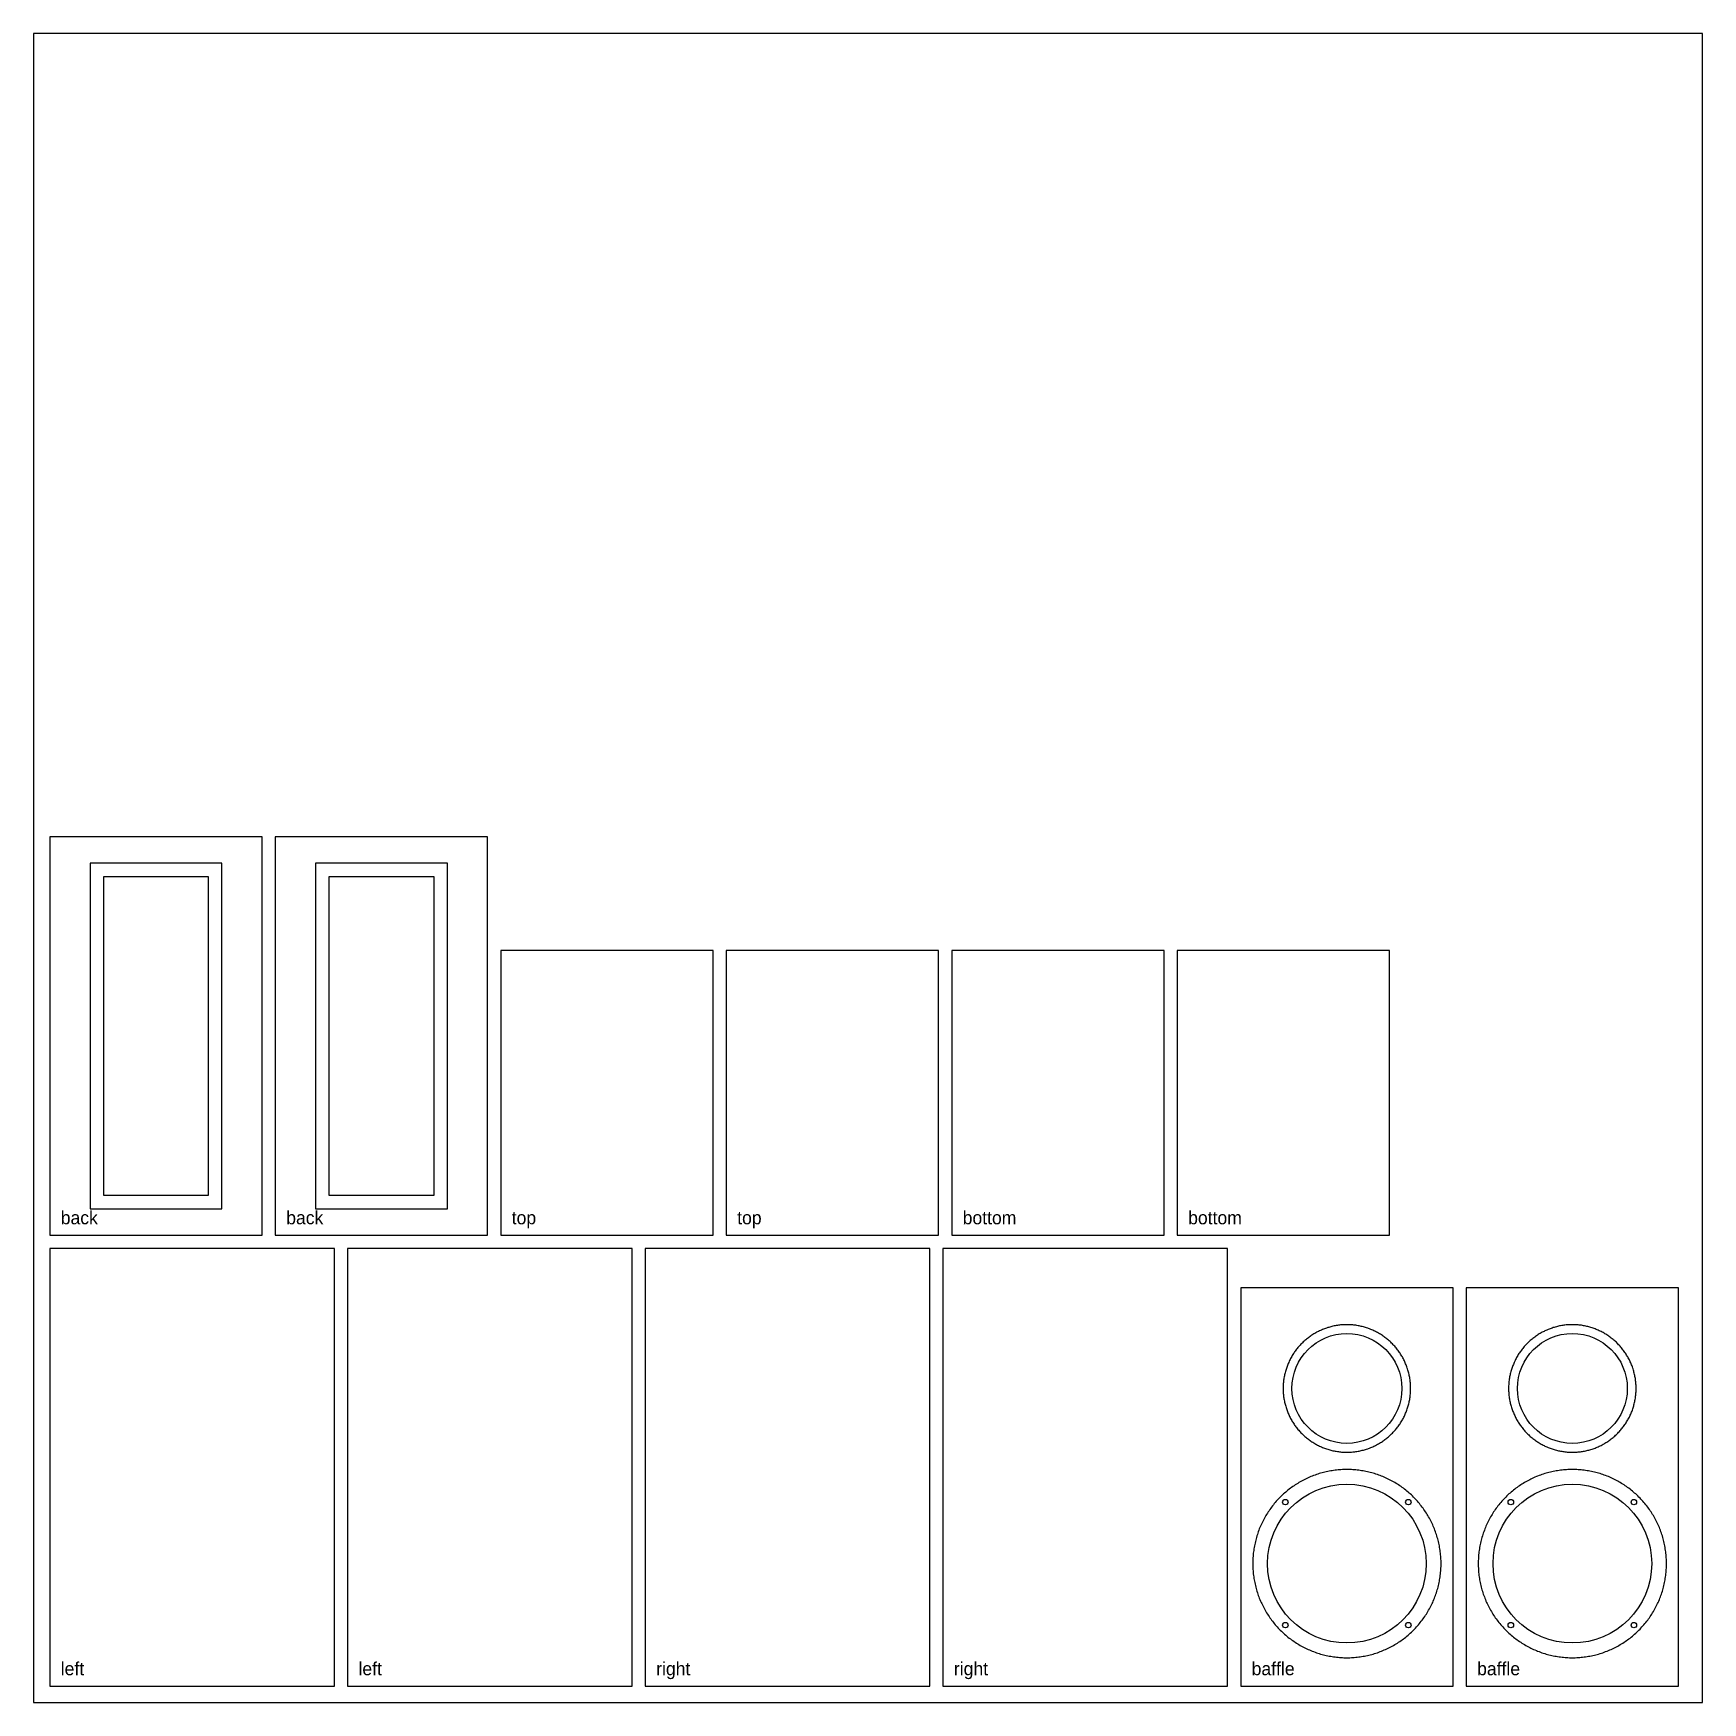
# Model space of a CAD drawing. Header units: millimetres. Extents: x 0 to 1525, y 0 to 1525.
import ezdxf

# ---------------------------------------------------------------- set-up
doc = ezdxf.new("R2010")
doc.units = ezdxf.units.MM
for name, color, linetype in [('CUT_INSIDE', 5, 'Continuous'), ('CUT_OUTSIDE', 1, 'Continuous'), ('POCKET_4.5MM', 3, 'Continuous'), ('POCKET_5MM', 3, 'Continuous'), ('POCKET_7.5MM', 3, 'Continuous')]:
    doc.layers.add(name, color=color, linetype=linetype)

msp = doc.modelspace()

# ---------------------------------------------------------------- linework, layer by layer
at = {"layer": 'CUT_INSIDE'}
for points in [[(160, 754.5), (64, 754.5), (64, 463.5), (160, 463.5), (160, 754.5)], [(366, 754.5), (270, 754.5), (270, 463.5), (366, 463.5), (366, 754.5)]]:
    msp.add_lwpolyline(points, close=True, dxfattribs=at)
for centre, radius in [((1200, 287), 50.2), ((1406, 287), 50.2), ((1200, 127), 72.5), ((1406, 127), 72.5), ((1143.8, 183.2), 2.5), ((1256.2, 183.2), 2.5), ((1349.8, 183.2), 2.5), ((1462.2, 183.2), 2.5), ((1143.8, 70.8), 2.5), ((1256.2, 70.8), 2.5), ((1349.8, 70.8), 2.5), ((1462.2, 70.8), 2.5)]:
    msp.add_circle(centre, radius, dxfattribs=at)
at = {"layer": 'CUT_OUTSIDE'}
for points in [[(15, 427), (209, 427), (209, 791), (15, 791), (15, 427)], [(221, 427), (415, 427), (415, 791), (221, 791), (221, 427)], [(427, 687), (427, 427), (621, 427), (621, 687), (427, 687)], [(633, 687), (633, 427), (827, 427), (827, 687), (633, 687)], [(839, 687), (839, 427), (1033, 427), (1033, 687), (839, 687)], [(1045, 687), (1045, 427), (1239, 427), (1239, 687), (1045, 687)], [(275, 15), (275, 415), (15, 415), (15, 15), (275, 15)], [(547, 15), (547, 415), (287, 415), (287, 15), (547, 15)], [(559, 415), (559, 15), (819, 15), (819, 415), (559, 415)], [(831, 415), (831, 15), (1091, 15), (1091, 415), (831, 415)], [(1103, 15), (1297, 15), (1297, 379), (1103, 379), (1103, 15)], [(1309, 15), (1503, 15), (1503, 379), (1309, 379), (1309, 15)]]:
    msp.add_lwpolyline(points, close=True, dxfattribs=at)
at = {"layer": 'POCKET_4.5MM'}
for points in [[(51.8, 451.2), (172.2, 451.2), (172.2, 766.8), (51.8, 766.8), (51.8, 451.2)], [(257.8, 451.2), (378.2, 451.2), (378.2, 766.8), (257.8, 766.8), (257.8, 451.2)]]:
    msp.add_lwpolyline(points, close=True, dxfattribs=at)
at = {"layer": 'POCKET_5MM'}
for points in [[(1258.2, 287), (1258.2, 288), (1258.2, 289), (1258.2, 290), (1258.1, 291), (1258, 292), (1257.9, 293), (1257.8, 294), (1257.7, 295), (1257.6, 296), (1257.4, 297), (1257.2, 298), (1257, 298.9), (1256.8, 299.9), (1256.6, 300.9), (1256.3, 301.9), (1256.1, 302.8), (1255.8, 303.8), (1255.5, 304.8), (1255.2, 305.7), (1254.8, 306.7), (1254.5, 307.6), (1254.1, 308.5), (1253.7, 309.5), (1253.3, 310.4), (1252.9, 311.3), (1252.5, 312.2), (1252.1, 313.1), (1251.6, 314), (1251.1, 314.9), (1250.7, 315.8), (1250.2, 316.6), (1249.6, 317.5), (1249.1, 318.3), (1248.6, 319.2), (1248, 320), (1247.4, 320.8), (1246.8, 321.6), (1246.2, 322.4), (1245.6, 323.2), (1245, 324), (1244.3, 324.8), (1243.7, 325.5), (1243, 326.3), (1242.3, 327), (1241.6, 327.7), (1240.9, 328.5), (1240.2, 329.2), (1239.5, 329.8), (1238.7, 330.5), (1238, 331.2), (1237.2, 331.8), (1236.4, 332.5), (1235.6, 333.1), (1234.8, 333.7), (1234, 334.3), (1233.2, 334.9), (1232.4, 335.4), (1231.5, 336), (1230.7, 336.5), (1229.8, 337), (1229, 337.5), (1228.1, 338), (1227.2, 338.5), (1226.3, 339), (1225.4, 339.4), (1224.5, 339.8), (1223.6, 340.2), (1222.7, 340.6), (1221.8, 341), (1220.8, 341.4), (1219.9, 341.7), (1219, 342.1), (1218, 342.4), (1217, 342.7), (1216.1, 343), (1215.1, 343.3), (1214.1, 343.5), (1213.2, 343.7), (1212.2, 344), (1211.2, 344.2), (1210.2, 344.3), (1209.2, 344.5), (1208.2, 344.7), (1207.3, 344.8), (1206.3, 344.9), (1205.3, 345), (1204.3, 345.1), (1203.3, 345.2), (1202.3, 345.2), (1201.3, 345.2), (1200.3, 345.2), (1199.2, 345.2), (1198.2, 345.2), (1197.2, 345.2), (1196.2, 345.1), (1195.2, 345.1), (1194.2, 345), (1193.2, 344.9), (1192.3, 344.7), (1191.3, 344.6), (1190.3, 344.4), (1189.3, 344.3), (1188.3, 344.1), (1187.3, 343.9), (1186.3, 343.6), (1185.4, 343.4), (1184.4, 343.1), (1183.4, 342.8), (1182.5, 342.6), (1181.5, 342.2), (1180.6, 341.9), (1179.6, 341.6), (1178.7, 341.2), (1177.8, 340.8), (1176.8, 340.4), (1175.9, 340), (1175, 339.6), (1174.1, 339.2), (1173.2, 338.7), (1172.3, 338.3), (1171.5, 337.8), (1170.6, 337.3), (1169.7, 336.8), (1168.9, 336.2), (1168, 335.7), (1167.2, 335.1), (1166.4, 334.6), (1165.6, 334), (1164.8, 333.4), (1164, 332.8), (1163.2, 332.1), (1162.4, 331.5), (1161.6, 330.8), (1160.9, 330.2), (1160.2, 329.5), (1159.4, 328.8), (1158.7, 328.1), (1158, 327.4), (1157.3, 326.7), (1156.7, 325.9), (1156, 325.2), (1155.3, 324.4), (1154.7, 323.6), (1154.1, 322.8), (1153.5, 322), (1152.9, 321.2), (1152.3, 320.4), (1151.7, 319.6), (1151.2, 318.8), (1150.6, 317.9), (1150.1, 317.1), (1149.6, 316.2), (1149.1, 315.3), (1148.6, 314.4), (1148.2, 313.6), (1147.7, 312.7), (1147.3, 311.8), (1146.9, 310.8), (1146.5, 309.9), (1146.1, 309), (1145.7, 308.1), (1145.3, 307.1), (1145, 306.2), (1144.7, 305.2), (1144.4, 304.3), (1144.1, 303.3), (1143.8, 302.4), (1143.6, 301.4), (1143.3, 300.4), (1143.1, 299.4), (1142.9, 298.5), (1142.7, 297.5), (1142.5, 296.5), (1142.4, 295.5), (1142.2, 294.5), (1142.1, 293.5), (1142, 292.5), (1141.9, 291.5), (1141.9, 290.5), (1141.8, 289.5), (1141.8, 288.5), (1141.8, 287.5), (1141.8, 286.5), (1141.8, 285.5), (1141.8, 284.5), (1141.9, 283.5), (1141.9, 282.5), (1142, 281.5), (1142.1, 280.5), (1142.2, 279.5), (1142.4, 278.5), (1142.5, 277.5), (1142.7, 276.5), (1142.9, 275.5), (1143.1, 274.6), (1143.3, 273.6), (1143.6, 272.6), (1143.8, 271.6), (1144.1, 270.7), (1144.4, 269.7), (1144.7, 268.8), (1145, 267.8), (1145.3, 266.9), (1145.7, 265.9), (1146.1, 265), (1146.5, 264.1), (1146.9, 263.2), (1147.3, 262.2), (1147.7, 261.3), (1148.2, 260.4), (1148.6, 259.6), (1149.1, 258.7), (1149.6, 257.8), (1150.1, 256.9), (1150.6, 256.1), (1151.2, 255.2), (1151.7, 254.4), (1152.3, 253.6), (1152.9, 252.8), (1153.5, 252), (1154.1, 251.2), (1154.7, 250.4), (1155.3, 249.6), (1156, 248.8), (1156.7, 248.1), (1157.3, 247.3), (1158, 246.6), (1158.7, 245.9), (1159.4, 245.2), (1160.2, 244.5), (1160.9, 243.8), (1161.6, 243.2), (1162.4, 242.5), (1163.2, 241.9), (1164, 241.2), (1164.8, 240.6), (1165.6, 240), (1166.4, 239.4), (1167.2, 238.9), (1168, 238.3), (1168.9, 237.8), (1169.7, 237.2), (1170.6, 236.7), (1171.5, 236.2), (1172.3, 235.7), (1173.2, 235.3), (1174.1, 234.8), (1175, 234.4), (1175.9, 234), (1176.8, 233.6), (1177.8, 233.2), (1178.7, 232.8), (1179.6, 232.4), (1180.6, 232.1), (1181.5, 231.8), (1182.5, 231.4), (1183.4, 231.2), (1184.4, 230.9), (1185.4, 230.6), (1186.3, 230.4), (1187.3, 230.1), (1188.3, 229.9), (1189.3, 229.7), (1190.3, 229.6), (1191.3, 229.4), (1192.3, 229.3), (1193.2, 229.1), (1194.2, 229), (1195.2, 228.9), (1196.2, 228.9), (1197.2, 228.8), (1198.2, 228.8), (1199.2, 228.8), (1200.3, 228.8), (1201.3, 228.8), (1202.3, 228.8), (1203.3, 228.8), (1204.3, 228.9), (1205.3, 229), (1206.3, 229.1), (1207.3, 229.2), (1208.2, 229.3), (1209.2, 229.5), (1210.2, 229.7), (1211.2, 229.8), (1212.2, 230), (1213.2, 230.3), (1214.1, 230.5), (1215.1, 230.7), (1216.1, 231), (1217, 231.3), (1218, 231.6), (1219, 231.9), (1219.9, 232.3), (1220.8, 232.6), (1221.8, 233), (1222.7, 233.4), (1223.6, 233.8), (1224.5, 234.2), (1225.4, 234.6), (1226.3, 235), (1227.2, 235.5), (1228.1, 236), (1229, 236.5), (1229.8, 237), (1230.7, 237.5), (1231.5, 238), (1232.4, 238.6), (1233.2, 239.1), (1234, 239.7), (1234.8, 240.3), (1235.6, 240.9), (1236.4, 241.5), (1237.2, 242.2), (1238, 242.8), (1238.7, 243.5), (1239.5, 244.2), (1240.2, 244.8), (1240.9, 245.5), (1241.6, 246.3), (1242.3, 247), (1243, 247.7), (1243.7, 248.5), (1244.3, 249.2), (1245, 250), (1245.6, 250.8), (1246.2, 251.6), (1246.8, 252.4), (1247.4, 253.2), (1248, 254), (1248.6, 254.8), (1249.1, 255.7), (1249.6, 256.5), (1250.2, 257.4), (1250.7, 258.2), (1251.1, 259.1), (1251.6, 260), (1252.1, 260.9), (1252.5, 261.8), (1252.9, 262.7), (1253.3, 263.6), (1253.7, 264.5), (1254.1, 265.5), (1254.5, 266.4), (1254.8, 267.3), (1255.2, 268.3), (1255.5, 269.2), (1255.8, 270.2), (1256.1, 271.2), (1256.3, 272.1), (1256.6, 273.1), (1256.8, 274.1), (1257, 275.1), (1257.2, 276), (1257.4, 277), (1257.6, 278), (1257.7, 279), (1257.8, 280), (1257.9, 281), (1258, 282), (1258.1, 283), (1258.2, 284), (1258.2, 285), (1258.2, 286), (1258.2, 287)], [(1464.2, 287), (1464.2, 288), (1464.2, 289), (1464.2, 290), (1464.1, 291), (1464, 292), (1463.9, 293), (1463.8, 294), (1463.7, 295), (1463.6, 296), (1463.4, 297), (1463.2, 298), (1463, 298.9), (1462.8, 299.9), (1462.6, 300.9), (1462.3, 301.9), (1462.1, 302.8), (1461.8, 303.8), (1461.5, 304.8), (1461.2, 305.7), (1460.8, 306.7), (1460.5, 307.6), (1460.1, 308.5), (1459.7, 309.5), (1459.3, 310.4), (1458.9, 311.3), (1458.5, 312.2), (1458.1, 313.1), (1457.6, 314), (1457.1, 314.9), (1456.7, 315.8), (1456.2, 316.6), (1455.6, 317.5), (1455.1, 318.3), (1454.6, 319.2), (1454, 320), (1453.4, 320.8), (1452.8, 321.6), (1452.2, 322.4), (1451.6, 323.2), (1451, 324), (1450.3, 324.8), (1449.7, 325.5), (1449, 326.3), (1448.3, 327), (1447.6, 327.7), (1446.9, 328.5), (1446.2, 329.2), (1445.5, 329.8), (1444.7, 330.5), (1444, 331.2), (1443.2, 331.8), (1442.4, 332.5), (1441.6, 333.1), (1440.8, 333.7), (1440, 334.3), (1439.2, 334.9), (1438.4, 335.4), (1437.5, 336), (1436.7, 336.5), (1435.8, 337), (1435, 337.5), (1434.1, 338), (1433.2, 338.5), (1432.3, 339), (1431.4, 339.4), (1430.5, 339.8), (1429.6, 340.2), (1428.7, 340.6), (1427.8, 341), (1426.8, 341.4), (1425.9, 341.7), (1425, 342.1), (1424, 342.4), (1423, 342.7), (1422.1, 343), (1421.1, 343.3), (1420.1, 343.5), (1419.2, 343.7), (1418.2, 344), (1417.2, 344.2), (1416.2, 344.3), (1415.2, 344.5), (1414.2, 344.7), (1413.3, 344.8), (1412.3, 344.9), (1411.3, 345), (1410.3, 345.1), (1409.3, 345.2), (1408.3, 345.2), (1407.3, 345.2), (1406.3, 345.2), (1405.2, 345.2), (1404.2, 345.2), (1403.2, 345.2), (1402.2, 345.1), (1401.2, 345.1), (1400.2, 345), (1399.2, 344.9), (1398.3, 344.7), (1397.3, 344.6), (1396.3, 344.4), (1395.3, 344.3), (1394.3, 344.1), (1393.3, 343.9), (1392.3, 343.6), (1391.4, 343.4), (1390.4, 343.1), (1389.4, 342.8), (1388.5, 342.6), (1387.5, 342.2), (1386.6, 341.9), (1385.6, 341.6), (1384.7, 341.2), (1383.8, 340.8), (1382.8, 340.4), (1381.9, 340), (1381, 339.6), (1380.1, 339.2), (1379.2, 338.7), (1378.3, 338.3), (1377.5, 337.8), (1376.6, 337.3), (1375.7, 336.8), (1374.9, 336.2), (1374, 335.7), (1373.2, 335.1), (1372.4, 334.6), (1371.6, 334), (1370.8, 333.4), (1370, 332.8), (1369.2, 332.1), (1368.4, 331.5), (1367.6, 330.8), (1366.9, 330.2), (1366.2, 329.5), (1365.4, 328.8), (1364.7, 328.1), (1364, 327.4), (1363.3, 326.7), (1362.7, 325.9), (1362, 325.2), (1361.3, 324.4), (1360.7, 323.6), (1360.1, 322.8), (1359.5, 322), (1358.9, 321.2), (1358.3, 320.4), (1357.7, 319.6), (1357.2, 318.8), (1356.6, 317.9), (1356.1, 317.1), (1355.6, 316.2), (1355.1, 315.3), (1354.6, 314.4), (1354.2, 313.6), (1353.7, 312.7), (1353.3, 311.8), (1352.9, 310.8), (1352.5, 309.9), (1352.1, 309), (1351.7, 308.1), (1351.3, 307.1), (1351, 306.2), (1350.7, 305.2), (1350.4, 304.3), (1350.1, 303.3), (1349.8, 302.4), (1349.6, 301.4), (1349.3, 300.4), (1349.1, 299.4), (1348.9, 298.5), (1348.7, 297.5), (1348.5, 296.5), (1348.4, 295.5), (1348.2, 294.5), (1348.1, 293.5), (1348, 292.5), (1347.9, 291.5), (1347.9, 290.5), (1347.8, 289.5), (1347.8, 288.5), (1347.8, 287.5), (1347.8, 286.5), (1347.8, 285.5), (1347.8, 284.5), (1347.9, 283.5), (1347.9, 282.5), (1348, 281.5), (1348.1, 280.5), (1348.2, 279.5), (1348.4, 278.5), (1348.5, 277.5), (1348.7, 276.5), (1348.9, 275.5), (1349.1, 274.6), (1349.3, 273.6), (1349.6, 272.6), (1349.8, 271.6), (1350.1, 270.7), (1350.4, 269.7), (1350.7, 268.8), (1351, 267.8), (1351.3, 266.9), (1351.7, 265.9), (1352.1, 265), (1352.5, 264.1), (1352.9, 263.2), (1353.3, 262.2), (1353.7, 261.3), (1354.2, 260.4), (1354.6, 259.6), (1355.1, 258.7), (1355.6, 257.8), (1356.1, 256.9), (1356.6, 256.1), (1357.2, 255.2), (1357.7, 254.4), (1358.3, 253.6), (1358.9, 252.8), (1359.5, 252), (1360.1, 251.2), (1360.7, 250.4), (1361.3, 249.6), (1362, 248.8), (1362.7, 248.1), (1363.3, 247.3), (1364, 246.6), (1364.7, 245.9), (1365.4, 245.2), (1366.2, 244.5), (1366.9, 243.8), (1367.6, 243.2), (1368.4, 242.5), (1369.2, 241.9), (1370, 241.2), (1370.8, 240.6), (1371.6, 240), (1372.4, 239.4), (1373.2, 238.9), (1374, 238.3), (1374.9, 237.8), (1375.7, 237.2), (1376.6, 236.7), (1377.5, 236.2), (1378.3, 235.7), (1379.2, 235.3), (1380.1, 234.8), (1381, 234.4), (1381.9, 234), (1382.8, 233.6), (1383.8, 233.2), (1384.7, 232.8), (1385.6, 232.4), (1386.6, 232.1), (1387.5, 231.8), (1388.5, 231.4), (1389.4, 231.2), (1390.4, 230.9), (1391.4, 230.6), (1392.3, 230.4), (1393.3, 230.1), (1394.3, 229.9), (1395.3, 229.7), (1396.3, 229.6), (1397.3, 229.4), (1398.3, 229.3), (1399.2, 229.1), (1400.2, 229), (1401.2, 228.9), (1402.2, 228.9), (1403.2, 228.8), (1404.2, 228.8), (1405.2, 228.8), (1406.3, 228.8), (1407.3, 228.8), (1408.3, 228.8), (1409.3, 228.8), (1410.3, 228.9), (1411.3, 229), (1412.3, 229.1), (1413.3, 229.2), (1414.2, 229.3), (1415.2, 229.5), (1416.2, 229.7), (1417.2, 229.8), (1418.2, 230), (1419.2, 230.3), (1420.1, 230.5), (1421.1, 230.7), (1422.1, 231), (1423, 231.3), (1424, 231.6), (1425, 231.9), (1425.9, 232.3), (1426.8, 232.6), (1427.8, 233), (1428.7, 233.4), (1429.6, 233.8), (1430.5, 234.2), (1431.4, 234.6), (1432.3, 235), (1433.2, 235.5), (1434.1, 236), (1435, 236.5), (1435.8, 237), (1436.7, 237.5), (1437.5, 238), (1438.4, 238.6), (1439.2, 239.1), (1440, 239.7), (1440.8, 240.3), (1441.6, 240.9), (1442.4, 241.5), (1443.2, 242.2), (1444, 242.8), (1444.7, 243.5), (1445.5, 244.2), (1446.2, 244.8), (1446.9, 245.5), (1447.6, 246.3), (1448.3, 247), (1449, 247.7), (1449.7, 248.5), (1450.3, 249.2), (1451, 250), (1451.6, 250.8), (1452.2, 251.6), (1452.8, 252.4), (1453.4, 253.2), (1454, 254), (1454.6, 254.8), (1455.1, 255.7), (1455.6, 256.5), (1456.2, 257.4), (1456.7, 258.2), (1457.1, 259.1), (1457.6, 260), (1458.1, 260.9), (1458.5, 261.8), (1458.9, 262.7), (1459.3, 263.6), (1459.7, 264.5), (1460.1, 265.5), (1460.5, 266.4), (1460.8, 267.3), (1461.2, 268.3), (1461.5, 269.2), (1461.8, 270.2), (1462.1, 271.2), (1462.3, 272.1), (1462.6, 273.1), (1462.8, 274.1), (1463, 275.1), (1463.2, 276), (1463.4, 277), (1463.6, 278), (1463.7, 279), (1463.8, 280), (1463.9, 281), (1464, 282), (1464.1, 283), (1464.2, 284), (1464.2, 285), (1464.2, 286), (1464.2, 287)]]:
    msp.add_lwpolyline(points, close=True, dxfattribs=at)
at = {"layer": 'POCKET_7.5MM'}
for points in [[(1286, 127), (1286, 128.4), (1286, 129.7), (1285.9, 131.1), (1285.8, 132.4), (1285.7, 133.7), (1285.6, 135.1), (1285.5, 136.4), (1285.3, 137.8), (1285.1, 139.1), (1284.9, 140.5), (1284.7, 141.8), (1284.5, 143.1), (1284.2, 144.4), (1283.9, 145.8), (1283.6, 147.1), (1283.3, 148.4), (1283, 149.7), (1282.6, 151), (1282.2, 152.3), (1281.8, 153.6), (1281.4, 154.9), (1280.9, 156.1), (1280.4, 157.4), (1280, 158.7), (1279.5, 159.9), (1278.9, 161.2), (1278.4, 162.4), (1277.8, 163.6), (1277.2, 164.8), (1276.6, 166), (1276, 167.2), (1275.4, 168.4), (1274.7, 169.6), (1274, 170.8), (1273.3, 171.9), (1272.6, 173.1), (1271.9, 174.2), (1271.1, 175.3), (1270.4, 176.5), (1269.6, 177.5), (1268.8, 178.6), (1268, 179.7), (1267.1, 180.8), (1266.3, 181.8), (1265.4, 182.9), (1264.5, 183.9), (1263.6, 184.9), (1262.7, 185.9), (1261.8, 186.8), (1260.8, 187.8), (1259.8, 188.8), (1258.9, 189.7), (1257.9, 190.6), (1256.9, 191.5), (1255.9, 192.4), (1254.8, 193.3), (1253.8, 194.1), (1252.7, 195), (1251.6, 195.8), (1250.5, 196.6), (1249.5, 197.4), (1248.3, 198.1), (1247.2, 198.9), (1246.1, 199.6), (1244.9, 200.3), (1243.8, 201), (1242.6, 201.7), (1241.4, 202.4), (1240.2, 203), (1239, 203.6), (1237.8, 204.2), (1236.6, 204.8), (1235.4, 205.4), (1234.2, 205.9), (1232.9, 206.5), (1231.7, 207), (1230.4, 207.4), (1229.1, 207.9), (1227.9, 208.4), (1226.6, 208.8), (1225.3, 209.2), (1224, 209.6), (1222.7, 210), (1221.4, 210.3), (1220.1, 210.6), (1218.8, 210.9), (1217.4, 211.2), (1216.1, 211.5), (1214.8, 211.7), (1213.5, 211.9), (1212.1, 212.1), (1210.8, 212.3), (1209.4, 212.5), (1208.1, 212.6), (1206.7, 212.7), (1205.4, 212.8), (1204.1, 212.9), (1202.7, 213), (1201.4, 213), (1200, 213), (1198.6, 213), (1197.3, 213), (1195.9, 212.9), (1194.6, 212.8), (1193.3, 212.7), (1191.9, 212.6), (1190.6, 212.5), (1189.2, 212.3), (1187.9, 212.1), (1186.5, 211.9), (1185.2, 211.7), (1183.9, 211.5), (1182.6, 211.2), (1181.2, 210.9), (1179.9, 210.6), (1178.6, 210.3), (1177.3, 210), (1176, 209.6), (1174.7, 209.2), (1173.4, 208.8), (1172.1, 208.4), (1170.9, 207.9), (1169.6, 207.4), (1168.3, 207), (1167.1, 206.5), (1165.8, 205.9), (1164.6, 205.4), (1163.4, 204.8), (1162.2, 204.2), (1161, 203.6), (1159.8, 203), (1158.6, 202.4), (1157.4, 201.7), (1156.2, 201), (1155.1, 200.3), (1153.9, 199.6), (1152.8, 198.9), (1151.7, 198.1), (1150.5, 197.4), (1149.5, 196.6), (1148.4, 195.8), (1147.3, 195), (1146.2, 194.1), (1145.2, 193.3), (1144.1, 192.4), (1143.1, 191.5), (1142.1, 190.6), (1141.1, 189.7), (1140.2, 188.8), (1139.2, 187.8), (1138.2, 186.8), (1137.3, 185.9), (1136.4, 184.9), (1135.5, 183.9), (1134.6, 182.9), (1133.7, 181.8), (1132.9, 180.8), (1132, 179.7), (1131.2, 178.6), (1130.4, 177.5), (1129.6, 176.5), (1128.9, 175.3), (1128.1, 174.2), (1127.4, 173.1), (1126.7, 171.9), (1126, 170.8), (1125.3, 169.6), (1124.6, 168.4), (1124, 167.2), (1123.4, 166), (1122.8, 164.8), (1122.2, 163.6), (1121.6, 162.4), (1121.1, 161.2), (1120.5, 159.9), (1120, 158.7), (1119.6, 157.4), (1119.1, 156.1), (1118.6, 154.9), (1118.2, 153.6), (1117.8, 152.3), (1117.4, 151), (1117, 149.7), (1116.7, 148.4), (1116.4, 147.1), (1116.1, 145.8), (1115.8, 144.4), (1115.5, 143.1), (1115.3, 141.8), (1115.1, 140.5), (1114.9, 139.1), (1114.7, 137.8), (1114.5, 136.4), (1114.4, 135.1), (1114.3, 133.7), (1114.2, 132.4), (1114.1, 131.1), (1114, 129.7), (1114, 128.4), (1114, 127), (1114, 125.6), (1114, 124.3), (1114.1, 122.9), (1114.2, 121.6), (1114.3, 120.3), (1114.4, 118.9), (1114.5, 117.6), (1114.7, 116.2), (1114.9, 114.9), (1115.1, 113.5), (1115.3, 112.2), (1115.5, 110.9), (1115.8, 109.6), (1116.1, 108.2), (1116.4, 106.9), (1116.7, 105.6), (1117, 104.3), (1117.4, 103), (1117.8, 101.7), (1118.2, 100.4), (1118.6, 99.1), (1119.1, 97.9), (1119.6, 96.6), (1120, 95.3), (1120.5, 94.1), (1121.1, 92.8), (1121.6, 91.6), (1122.2, 90.4), (1122.8, 89.2), (1123.4, 88), (1124, 86.8), (1124.6, 85.6), (1125.3, 84.4), (1126, 83.2), (1126.7, 82.1), (1127.4, 80.9), (1128.1, 79.8), (1128.9, 78.7), (1129.6, 77.5), (1130.4, 76.5), (1131.2, 75.4), (1132, 74.3), (1132.9, 73.2), (1133.7, 72.2), (1134.6, 71.1), (1135.5, 70.1), (1136.4, 69.1), (1137.3, 68.1), (1138.2, 67.2), (1139.2, 66.2), (1140.2, 65.2), (1141.1, 64.3), (1142.1, 63.4), (1143.1, 62.5), (1144.1, 61.6), (1145.2, 60.7), (1146.2, 59.9), (1147.3, 59), (1148.4, 58.2), (1149.5, 57.4), (1150.5, 56.6), (1151.7, 55.9), (1152.8, 55.1), (1153.9, 54.4), (1155.1, 53.7), (1156.2, 53), (1157.4, 52.3), (1158.6, 51.6), (1159.8, 51), (1161, 50.4), (1162.2, 49.8), (1163.4, 49.2), (1164.6, 48.6), (1165.8, 48.1), (1167.1, 47.5), (1168.3, 47), (1169.6, 46.6), (1170.9, 46.1), (1172.1, 45.6), (1173.4, 45.2), (1174.7, 44.8), (1176, 44.4), (1177.3, 44), (1178.6, 43.7), (1179.9, 43.4), (1181.2, 43.1), (1182.6, 42.8), (1183.9, 42.5), (1185.2, 42.3), (1186.5, 42.1), (1187.9, 41.9), (1189.2, 41.7), (1190.6, 41.5), (1191.9, 41.4), (1193.3, 41.3), (1194.6, 41.2), (1195.9, 41.1), (1197.3, 41), (1198.6, 41), (1200, 41), (1201.4, 41), (1202.7, 41), (1204.1, 41.1), (1205.4, 41.2), (1206.7, 41.3), (1208.1, 41.4), (1209.4, 41.5), (1210.8, 41.7), (1212.1, 41.9), (1213.5, 42.1), (1214.8, 42.3), (1216.1, 42.5), (1217.4, 42.8), (1218.8, 43.1), (1220.1, 43.4), (1221.4, 43.7), (1222.7, 44), (1224, 44.4), (1225.3, 44.8), (1226.6, 45.2), (1227.9, 45.6), (1229.1, 46.1), (1230.4, 46.6), (1231.7, 47), (1232.9, 47.5), (1234.2, 48.1), (1235.4, 48.6), (1236.6, 49.2), (1237.8, 49.8), (1239, 50.4), (1240.2, 51), (1241.4, 51.6), (1242.6, 52.3), (1243.8, 53), (1244.9, 53.7), (1246.1, 54.4), (1247.2, 55.1), (1248.3, 55.9), (1249.5, 56.6), (1250.5, 57.4), (1251.6, 58.2), (1252.7, 59), (1253.8, 59.9), (1254.8, 60.7), (1255.9, 61.6), (1256.9, 62.5), (1257.9, 63.4), (1258.9, 64.3), (1259.8, 65.2), (1260.8, 66.2), (1261.8, 67.2), (1262.7, 68.1), (1263.6, 69.1), (1264.5, 70.1), (1265.4, 71.1), (1266.3, 72.2), (1267.1, 73.2), (1268, 74.3), (1268.8, 75.4), (1269.6, 76.5), (1270.4, 77.5), (1271.1, 78.7), (1271.9, 79.8), (1272.6, 80.9), (1273.3, 82.1), (1274, 83.2), (1274.7, 84.4), (1275.4, 85.6), (1276, 86.8), (1276.6, 88), (1277.2, 89.2), (1277.8, 90.4), (1278.4, 91.6), (1278.9, 92.8), (1279.5, 94.1), (1280, 95.3), (1280.4, 96.6), (1280.9, 97.9), (1281.4, 99.1), (1281.8, 100.4), (1282.2, 101.7), (1282.6, 103), (1283, 104.3), (1283.3, 105.6), (1283.6, 106.9), (1283.9, 108.2), (1284.2, 109.6), (1284.5, 110.9), (1284.7, 112.2), (1284.9, 113.5), (1285.1, 114.9), (1285.3, 116.2), (1285.5, 117.6), (1285.6, 118.9), (1285.7, 120.3), (1285.8, 121.6), (1285.9, 122.9), (1286, 124.3), (1286, 125.6), (1286, 127)], [(1492, 127), (1492, 128.4), (1492, 129.7), (1491.9, 131.1), (1491.8, 132.4), (1491.7, 133.7), (1491.6, 135.1), (1491.5, 136.4), (1491.3, 137.8), (1491.1, 139.1), (1490.9, 140.5), (1490.7, 141.8), (1490.5, 143.1), (1490.2, 144.4), (1489.9, 145.8), (1489.6, 147.1), (1489.3, 148.4), (1489, 149.7), (1488.6, 151), (1488.2, 152.3), (1487.8, 153.6), (1487.4, 154.9), (1486.9, 156.1), (1486.4, 157.4), (1486, 158.7), (1485.5, 159.9), (1484.9, 161.2), (1484.4, 162.4), (1483.8, 163.6), (1483.2, 164.8), (1482.6, 166), (1482, 167.2), (1481.4, 168.4), (1480.7, 169.6), (1480, 170.8), (1479.3, 171.9), (1478.6, 173.1), (1477.9, 174.2), (1477.1, 175.3), (1476.4, 176.5), (1475.6, 177.5), (1474.8, 178.6), (1474, 179.7), (1473.1, 180.8), (1472.3, 181.8), (1471.4, 182.9), (1470.5, 183.9), (1469.6, 184.9), (1468.7, 185.9), (1467.8, 186.8), (1466.8, 187.8), (1465.8, 188.8), (1464.9, 189.7), (1463.9, 190.6), (1462.9, 191.5), (1461.9, 192.4), (1460.8, 193.3), (1459.8, 194.1), (1458.7, 195), (1457.6, 195.8), (1456.5, 196.6), (1455.5, 197.4), (1454.3, 198.1), (1453.2, 198.9), (1452.1, 199.6), (1450.9, 200.3), (1449.8, 201), (1448.6, 201.7), (1447.4, 202.4), (1446.2, 203), (1445, 203.6), (1443.8, 204.2), (1442.6, 204.8), (1441.4, 205.4), (1440.2, 205.9), (1438.9, 206.5), (1437.7, 207), (1436.4, 207.4), (1435.1, 207.9), (1433.9, 208.4), (1432.6, 208.8), (1431.3, 209.2), (1430, 209.6), (1428.7, 210), (1427.4, 210.3), (1426.1, 210.6), (1424.8, 210.9), (1423.4, 211.2), (1422.1, 211.5), (1420.8, 211.7), (1419.5, 211.9), (1418.1, 212.1), (1416.8, 212.3), (1415.4, 212.5), (1414.1, 212.6), (1412.7, 212.7), (1411.4, 212.8), (1410.1, 212.9), (1408.7, 213), (1407.4, 213), (1406, 213), (1404.6, 213), (1403.3, 213), (1401.9, 212.9), (1400.6, 212.8), (1399.3, 212.7), (1397.9, 212.6), (1396.6, 212.5), (1395.2, 212.3), (1393.9, 212.1), (1392.5, 211.9), (1391.2, 211.7), (1389.9, 211.5), (1388.6, 211.2), (1387.2, 210.9), (1385.9, 210.6), (1384.6, 210.3), (1383.3, 210), (1382, 209.6), (1380.7, 209.2), (1379.4, 208.8), (1378.1, 208.4), (1376.9, 207.9), (1375.6, 207.4), (1374.3, 207), (1373.1, 206.5), (1371.8, 205.9), (1370.6, 205.4), (1369.4, 204.8), (1368.2, 204.2), (1367, 203.6), (1365.8, 203), (1364.6, 202.4), (1363.4, 201.7), (1362.2, 201), (1361.1, 200.3), (1359.9, 199.6), (1358.8, 198.9), (1357.7, 198.1), (1356.5, 197.4), (1355.5, 196.6), (1354.4, 195.8), (1353.3, 195), (1352.2, 194.1), (1351.2, 193.3), (1350.1, 192.4), (1349.1, 191.5), (1348.1, 190.6), (1347.1, 189.7), (1346.2, 188.8), (1345.2, 187.8), (1344.2, 186.8), (1343.3, 185.9), (1342.4, 184.9), (1341.5, 183.9), (1340.6, 182.9), (1339.7, 181.8), (1338.9, 180.8), (1338, 179.7), (1337.2, 178.6), (1336.4, 177.5), (1335.6, 176.5), (1334.9, 175.3), (1334.1, 174.2), (1333.4, 173.1), (1332.7, 171.9), (1332, 170.8), (1331.3, 169.6), (1330.6, 168.4), (1330, 167.2), (1329.4, 166), (1328.8, 164.8), (1328.2, 163.6), (1327.6, 162.4), (1327.1, 161.2), (1326.5, 159.9), (1326, 158.7), (1325.6, 157.4), (1325.1, 156.1), (1324.6, 154.9), (1324.2, 153.6), (1323.8, 152.3), (1323.4, 151), (1323, 149.7), (1322.7, 148.4), (1322.4, 147.1), (1322.1, 145.8), (1321.8, 144.4), (1321.5, 143.1), (1321.3, 141.8), (1321.1, 140.5), (1320.9, 139.1), (1320.7, 137.8), (1320.5, 136.4), (1320.4, 135.1), (1320.3, 133.7), (1320.2, 132.4), (1320.1, 131.1), (1320, 129.7), (1320, 128.4), (1320, 127), (1320, 125.6), (1320, 124.3), (1320.1, 122.9), (1320.2, 121.6), (1320.3, 120.3), (1320.4, 118.9), (1320.5, 117.6), (1320.7, 116.2), (1320.9, 114.9), (1321.1, 113.5), (1321.3, 112.2), (1321.5, 110.9), (1321.8, 109.6), (1322.1, 108.2), (1322.4, 106.9), (1322.7, 105.6), (1323, 104.3), (1323.4, 103), (1323.8, 101.7), (1324.2, 100.4), (1324.6, 99.1), (1325.1, 97.9), (1325.6, 96.6), (1326, 95.3), (1326.5, 94.1), (1327.1, 92.8), (1327.6, 91.6), (1328.2, 90.4), (1328.8, 89.2), (1329.4, 88), (1330, 86.8), (1330.6, 85.6), (1331.3, 84.4), (1332, 83.2), (1332.7, 82.1), (1333.4, 80.9), (1334.1, 79.8), (1334.9, 78.7), (1335.6, 77.5), (1336.4, 76.5), (1337.2, 75.4), (1338, 74.3), (1338.9, 73.2), (1339.7, 72.2), (1340.6, 71.1), (1341.5, 70.1), (1342.4, 69.1), (1343.3, 68.1), (1344.2, 67.2), (1345.2, 66.2), (1346.2, 65.2), (1347.1, 64.3), (1348.1, 63.4), (1349.1, 62.5), (1350.1, 61.6), (1351.2, 60.7), (1352.2, 59.9), (1353.3, 59), (1354.4, 58.2), (1355.5, 57.4), (1356.5, 56.6), (1357.7, 55.9), (1358.8, 55.1), (1359.9, 54.4), (1361.1, 53.7), (1362.2, 53), (1363.4, 52.3), (1364.6, 51.6), (1365.8, 51), (1367, 50.4), (1368.2, 49.8), (1369.4, 49.2), (1370.6, 48.6), (1371.8, 48.1), (1373.1, 47.5), (1374.3, 47), (1375.6, 46.6), (1376.9, 46.1), (1378.1, 45.6), (1379.4, 45.2), (1380.7, 44.8), (1382, 44.4), (1383.3, 44), (1384.6, 43.7), (1385.9, 43.4), (1387.2, 43.1), (1388.6, 42.8), (1389.9, 42.5), (1391.2, 42.3), (1392.5, 42.1), (1393.9, 41.9), (1395.2, 41.7), (1396.6, 41.5), (1397.9, 41.4), (1399.3, 41.3), (1400.6, 41.2), (1401.9, 41.1), (1403.3, 41), (1404.6, 41), (1406, 41), (1407.4, 41), (1408.7, 41), (1410.1, 41.1), (1411.4, 41.2), (1412.7, 41.3), (1414.1, 41.4), (1415.4, 41.5), (1416.8, 41.7), (1418.1, 41.9), (1419.5, 42.1), (1420.8, 42.3), (1422.1, 42.5), (1423.4, 42.8), (1424.8, 43.1), (1426.1, 43.4), (1427.4, 43.7), (1428.7, 44), (1430, 44.4), (1431.3, 44.8), (1432.6, 45.2), (1433.9, 45.6), (1435.1, 46.1), (1436.4, 46.6), (1437.7, 47), (1438.9, 47.5), (1440.2, 48.1), (1441.4, 48.6), (1442.6, 49.2), (1443.8, 49.8), (1445, 50.4), (1446.2, 51), (1447.4, 51.6), (1448.6, 52.3), (1449.8, 53), (1450.9, 53.7), (1452.1, 54.4), (1453.2, 55.1), (1454.3, 55.9), (1455.5, 56.6), (1456.5, 57.4), (1457.6, 58.2), (1458.7, 59), (1459.8, 59.9), (1460.8, 60.7), (1461.9, 61.6), (1462.9, 62.5), (1463.9, 63.4), (1464.9, 64.3), (1465.8, 65.2), (1466.8, 66.2), (1467.8, 67.2), (1468.7, 68.1), (1469.6, 69.1), (1470.5, 70.1), (1471.4, 71.1), (1472.3, 72.2), (1473.1, 73.2), (1474, 74.3), (1474.8, 75.4), (1475.6, 76.5), (1476.4, 77.5), (1477.1, 78.7), (1477.9, 79.8), (1478.6, 80.9), (1479.3, 82.1), (1480, 83.2), (1480.7, 84.4), (1481.4, 85.6), (1482, 86.8), (1482.6, 88), (1483.2, 89.2), (1483.8, 90.4), (1484.4, 91.6), (1484.9, 92.8), (1485.5, 94.1), (1486, 95.3), (1486.4, 96.6), (1486.9, 97.9), (1487.4, 99.1), (1487.8, 100.4), (1488.2, 101.7), (1488.6, 103), (1489, 104.3), (1489.3, 105.6), (1489.6, 106.9), (1489.9, 108.2), (1490.2, 109.6), (1490.5, 110.9), (1490.7, 112.2), (1490.9, 113.5), (1491.1, 114.9), (1491.3, 116.2), (1491.5, 117.6), (1491.6, 118.9), (1491.7, 120.3), (1491.8, 121.6), (1491.9, 122.9), (1492, 124.3), (1492, 125.6), (1492, 127)]]:
    msp.add_lwpolyline(points, close=True, dxfattribs=at)
at = {"layer": 'SHEET_EDGE'}
msp.add_lwpolyline([(0, 0), (1525, 0), (1525, 1525), (0, 1525)], close=True, dxfattribs=at)

# ---------------------------------------------------------------- texts
at = {"layer": 'NOTES'}
for s, p in [('back', (25, 437)), ('back', (231, 437)), ('top', (437, 437)), ('top', (643, 437)), ('bottom', (849, 437)), ('bottom', (1055, 437)), ('left', (25, 25)), ('left', (297, 25)), ('right', (569, 25)), ('right', (841, 25)), ('baffle', (1113, 25)), ('baffle', (1319, 25))]:
    msp.add_text(s, height=12, dxfattribs=at).set_placement(p)

doc.saveas('drawing.dxf')
